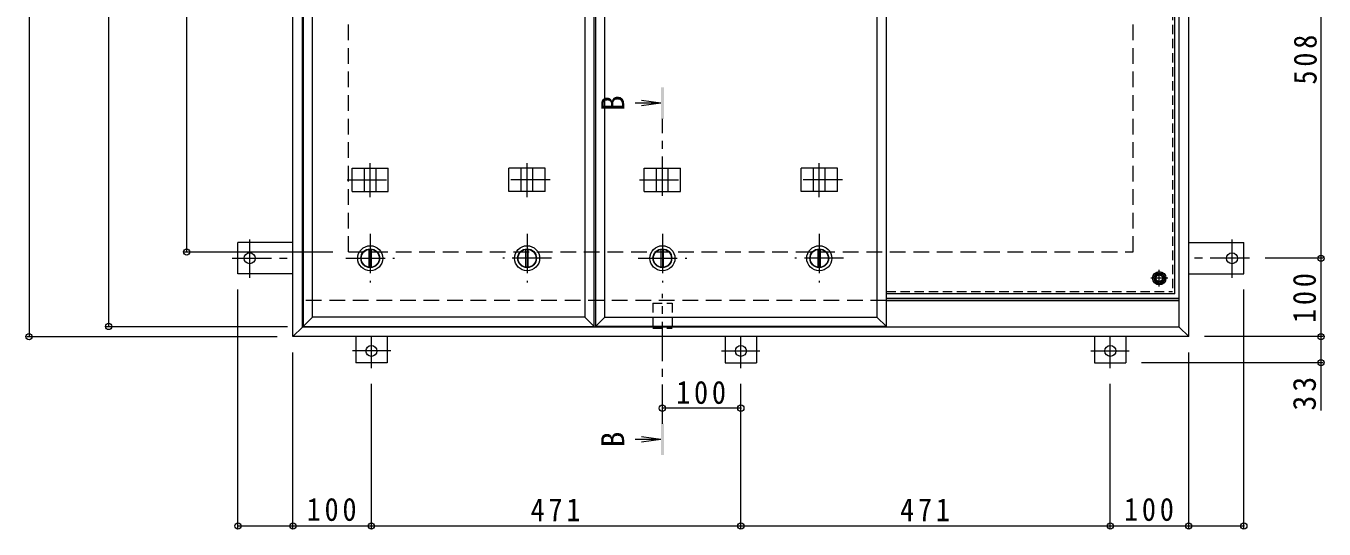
# Model space of a CAD drawing. Units: millimetres at full size, sheet at 1:10. Extents: x -2620 to 2719, y -1962 to 1677.
# Drawn here: x -2207 to -552, y -320 to 322 of the extents above; entities that cross this region are included whole.
import ezdxf
from ezdxf.enums import TextEntityAlignment as Align

# ---------------------------------------------------------------- set-up
doc = ezdxf.new("R2010")
doc.units = ezdxf.units.MM
doc.header["$LTSCALE"] = 10
doc.header["$PDMODE"] = 32
doc.header["$PDSIZE"] = 8
for name, pattern in [('CHAIN1', [8, 5, -1, 1, -1]), ('DASHED1', [1.8, 1.2, -0.6]), ('DASHED2', [3, 2, -1])]:
    doc.linetypes.add(name, pattern=pattern)
for name, color, linetype, lineweight in [('0-1_躯体', 2, 'DASHED2', 9), ('0-2_仕上', 3, 'Continuous', 9), ('0-3_建具', 4, 'Continuous', 9), ('0-5_寸法', 7, 'DASHED1', 9), ('0-6_ハッチ', 6, 'Continuous', 5), ('0-7', 5, 'Continuous', 5), ('0-A', 3, 'CHAIN1', 9), ('0-B', 2, 'Continuous', 9), ('0-C', 2, 'Continuous', 9), ('0-E', 3, 'Continuous', 9), ('0-F', 7, 'Continuous', 9)]:
    doc.layers.add(name, color=color, linetype=linetype, lineweight=lineweight)
doc.styles.add('ＭＳ ゴシック', font='')
doc.styles.get('ＭＳ ゴシック').set_extended_font_data('MS Gothic')

msp = doc.modelspace()

# ---------------------------------------------------------------- linework, layer by layer
at = {"layer": '0-1_躯体'}
for p, q in [((-1795.53, 33.44), (-1795.53, 1033.44)), ((-795.53, 33.44), (-795.53, 1033.44)), ((-1795.53, 33.44), (-795.53, 33.44)), ((-1110.03, -28.56), (-1854.53, -28.56))]:
    msp.add_line(p, q, dxfattribs=at)
at = {"layer": '0-1_躯体', "linetype": 'Continuous'}
msp.add_line((-736.53, -28.56), (-1110.03, -28.56), dxfattribs=at)
at = {"layer": '0-2_仕上'}
for p, q in [((-1853.53, 1128.44), (-1853.53, -61.56)), ((-1482.53, -61.56), (-1482.53, 1128.44)), ((-1481.03, 1128.44), (-1481.03, -61.56)), ((-1110.03, -61.56), (-1110.03, 1128.44)), ((-1494.53, 1116.44), (-1494.53, -49.56)), ((-1469.03, -49.56), (-1469.03, 1116.44)), ((-1122.03, 1116.44), (-1122.03, -49.56)), ((-1494.53, -49.56), (-1841.53, -49.56)), ((-1494.53, -49.56), (-1482.53, -61.56)), ((-1469.03, -49.56), (-1481.03, -61.56)), ((-1469.03, -49.56), (-1122.03, -49.56)), ((-1122.03, -49.56), (-1110.03, -61.56)), ((-1110.03, -61.56), (-1481.03, -61.56))]:
    msp.add_line(p, q, dxfattribs=at)
at = {"layer": '0-2_仕上', "color": 4}
for p, q in [((-1397.53, 223.2), (-1430.3, 223.2)), ((-1397.53, 223.2), (-1422.32, 226.46)), ((-1397.53, 223.2), (-1422.32, 219.94)), ((-1397.53, -205.65), (-1430.3, -205.65)), ((-1397.53, -205.65), (-1422.32, -202.38)), ((-1397.53, -205.65), (-1422.32, -208.91))]:
    msp.add_line(p, q, dxfattribs=at)
at = {"layer": '0-2_仕上', "color": 4, "linetype": 'CHAIN1'}
for p, q in [((-1395.53, 105.09), (-1395.53, 203.2)), ((-1395.53, -185.65), (-1395.53, -20.01))]:
    msp.add_line(p, q, dxfattribs=at)
at = {"layer": '0-2_仕上'}
for points in [[(-1841.53, -49.56), (-1841.53, 1116.44), (-1853.53, 1128.44)], [(-1841.53, -49.56), (-1853.53, -61.56), (-1482.53, -61.56)]]:
    msp.add_lwpolyline(points, dxfattribs=at)
at = {"layer": '0-2_仕上', "color": 4}
for points in [[(-1393.53, 243.2), (-1397.53, 243.2), (-1393.53, 203.2), (-1397.53, 203.2)], [(-1397.53, -225.65), (-1393.53, -225.65), (-1397.53, -185.65), (-1393.53, -185.65)]]:
    msp.add_solid(points, dxfattribs=at)
at = {"layer": '0-3_建具', "color": 2}
for p, q in [((-1866.53, -74.56), (-1866.53, 1141.44)), ((-1854.53, -62.56), (-1854.53, 1129.44)), ((-736.53, -62.56), (-736.53, 1129.44)), ((-724.53, -74.56), (-724.53, 1141.44)), ((-736.53, -28.56), (-1110.03, -28.56)), ((-1866.53, -74.56), (-1854.53, -62.56)), ((-736.53, -62.56), (-1854.53, -62.56)), ((-724.53, -74.56), (-736.53, -62.56)), ((-724.53, -74.56), (-1866.53, -74.56))]:
    msp.add_line(p, q, dxfattribs=at)
at = {"layer": '0-3_建具'}
for p, q in [((-1791.12, 140.44), (-1744.95, 140.44)), ((-1791.12, 110.44), (-1791.12, 140.44)), ((-1775.53, 110.44), (-1775.53, 140.44)), ((-1760.53, 110.44), (-1760.53, 140.44)), ((-1744.95, 110.44), (-1744.95, 140.44)), ((-1544.95, 140.44), (-1591.12, 140.44)), ((-1591.12, 110.44), (-1591.12, 140.44)), ((-1575.53, 110.44), (-1575.53, 140.44)), ((-1560.53, 110.44), (-1560.53, 140.44)), ((-1544.95, 110.44), (-1544.95, 140.44)), ((-1418.62, 140.44), (-1372.45, 140.44)), ((-1418.62, 110.44), (-1418.62, 140.44)), ((-1403.03, 110.44), (-1403.03, 140.44)), ((-1388.03, 110.44), (-1388.03, 140.44)), ((-1372.45, 110.44), (-1372.45, 140.44)), ((-1172.45, 140.44), (-1218.62, 140.44)), ((-1218.62, 110.44), (-1218.62, 140.44)), ((-1203.03, 110.44), (-1203.03, 140.44)), ((-1188.03, 110.44), (-1188.03, 140.44)), ((-1172.45, 110.44), (-1172.45, 140.44)), ((-1791.12, 110.44), (-1744.95, 110.44)), ((-1544.95, 110.44), (-1591.12, 110.44)), ((-1418.62, 110.44), (-1372.45, 110.44)), ((-1172.45, 110.44), (-1218.62, 110.44))]:
    msp.add_line(p, q, dxfattribs=at)
at = {"layer": '0-3_建具', "linetype": 'CHAIN1'}
for p, q in [((-1768.03, 103.32), (-1768.03, 146.56)), ((-1568.03, 103.32), (-1568.03, 146.56)), ((-1195.53, 103.32), (-1195.53, 146.56)), ((-1797.44, 125.44), (-1738.62, 125.44)), ((-1538.62, 125.44), (-1597.44, 125.44)), ((-1424.94, 125.44), (-1366.12, 125.44)), ((-1166.12, 125.44), (-1224.94, 125.44))]:
    msp.add_line(p, q, dxfattribs=at)
at = {"layer": '0-5_寸法'}
for points in [[(-1407.83, -31.76), (-1383.23, -31.76), (-1383.23, -63.76)], [(-1407.83, -31.76), (-1407.83, -63.76), (-1383.23, -63.76)]]:
    msp.add_lwpolyline(points, dxfattribs=at)
at = {"layer": '0-6_ハッチ'}
for p, q in [((-1110.03, -25.56), (-736.53, -25.56)), ((-1110.03, -28.56), (-736.53, -28.56))]:
    msp.add_line(p, q, dxfattribs=at)
at = {"layer": '0-7'}
for radius in [5, 4.19]:
    msp.add_circle((-762.03, -0.06), radius, dxfattribs=at)
at = {"layer": '0-A', "linetype": 'DASHED1'}
for p in [(-745.23, 557.19), (-1110.03, -16.86)]:
    msp.add_line(p, (-745.23, -16.86), dxfattribs=at)
at = {"layer": '0-A', "linetype": 'Continuous'}
for q in [(-742.03, 555.95), (-1110.03, -20.06)]:
    msp.add_line((-742.03, -20.06), q, dxfattribs=at)
at = {"layer": '0-A'}
for p, q in [((-762.03, -10.74), (-762.03, 10.62)), ((-751.35, -0.06), (-772.71, -0.06))]:
    msp.add_line(p, q, dxfattribs=at)
at = {"layer": '0-B'}
for p, q in [((-769.53, -0.06), (-765.78, 6.44)), ((-765.78, 6.44), (-758.29, 6.44)), ((-754.53, -0.06), (-758.29, 6.44)), ((-754.53, -0.06), (-758.29, -6.56))]:
    msp.add_line(p, q, dxfattribs=at)
msp.add_lwpolyline([(-769.53, -0.06), (-765.78, -6.56), (-758.29, -6.56)], dxfattribs=at)
for radius in [8.5, 6.5]:
    msp.add_circle((-762.03, -0.06), radius, dxfattribs=at)
at = {"layer": '0-C', "linetype": 'CHAIN1'}
for p, q in [((-1768.03, 56.44), (-1768.03, -5.56)), ((-1568.03, 56.44), (-1568.03, -5.56)), ((-1395.53, 56.44), (-1395.53, -5.56)), ((-1195.53, 56.44), (-1195.53, -5.56)), ((-1799.03, 25.44), (-1737.03, 25.44)), ((-1537.03, 25.44), (-1599.03, 25.44)), ((-1426.53, 25.44), (-1364.53, 25.44)), ((-1164.53, 25.44), (-1226.53, 25.44))]:
    msp.add_line(p, q, dxfattribs=at)
at = {"layer": '0-C'}
for p, q in [((-1769.53, 14.04), (-1769.53, 36.84)), ((-1766.53, 14.04), (-1766.53, 36.84)), ((-1569.53, 14.04), (-1569.53, 36.84)), ((-1566.53, 14.04), (-1566.53, 36.84)), ((-1397.03, 14.04), (-1397.03, 36.84)), ((-1394.03, 14.04), (-1394.03, 36.84)), ((-1197.03, 14.04), (-1197.03, 36.84)), ((-1194.03, 14.04), (-1194.03, 36.84))]:
    msp.add_line(p, q, dxfattribs=at)
for centre, radius in [((-1768.03, 25.44), 16), ((-1768.03, 25.44), 12), ((-1768.03, 25.44), 11.5), ((-1568.03, 25.44), 16), ((-1568.03, 25.44), 12), ((-1568.03, 25.44), 11.5), ((-1395.53, 25.44), 16), ((-1395.53, 25.44), 12), ((-1395.53, 25.44), 11.5), ((-1195.53, 25.44), 16), ((-1195.53, 25.44), 12), ((-1195.53, 25.44), 11.5)]:
    msp.add_circle(centre, radius, dxfattribs=at)
at = {"layer": '0-E'}
for p, q in [((-1936.73, 5.44), (-1936.73, 45.44)), ((-1866.53, 45.44), (-1936.73, 45.44)), ((-724.53, 45.44), (-654.33, 45.44)), ((-654.33, 5.44), (-654.33, 45.44)), ((-1866.53, 5.44), (-1936.73, 5.44)), ((-724.53, 5.44), (-654.33, 5.44)), ((-1786.53, -74.56), (-1786.53, -107.76)), ((-1746.53, -74.56), (-1746.53, -107.76)), ((-1315.53, -74.56), (-1315.53, -107.76)), ((-1275.53, -74.56), (-1275.53, -107.76)), ((-844.53, -74.56), (-844.53, -107.76)), ((-804.53, -74.56), (-804.53, -107.76)), ((-1746.53, -107.76), (-1786.53, -107.76)), ((-1315.53, -107.76), (-1275.53, -107.76)), ((-844.53, -107.76), (-804.53, -107.76))]:
    msp.add_line(p, q, dxfattribs=at)
at = {"layer": '0-E', "linetype": 'CHAIN1'}
for p, q in [((-1921.73, 0.6), (-1921.73, 49.49)), ((-669.33, 0.6), (-669.33, 49.49)), ((-1943.89, 25.44), (-1866.53, 25.44)), ((-647.17, 25.44), (-724.53, 25.44)), ((-1766.53, -114.92), (-1766.53, -74.76)), ((-1295.53, -114.92), (-1295.53, -74.76)), ((-824.53, -114.92), (-824.53, -74.76)), ((-1741.69, -92.76), (-1790.58, -92.76)), ((-1320.37, -92.76), (-1271.49, -92.76)), ((-849.37, -92.76), (-800.49, -92.76))]:
    msp.add_line(p, q, dxfattribs=at)
at = {"layer": '0-E'}
for centre in [(-1921.73, 25.44), (-669.33, 25.44), (-1766.53, -92.76), (-1295.53, -92.76), (-824.53, -92.76)]:
    msp.add_circle(centre, 7, dxfattribs=at)
at = {"layer": '0-F'}
for p, q in [((-2202.94, 1141.44), (-2202.94, -74.56)), ((-2101.49, -61.56), (-2101.49, 1128.44)), ((-2002.04, 33.44), (-2002.04, 1033.44)), ((-556.01, 533.44), (-556.01, 25.44)), ((-2005.04, 33.44), (-1815.53, 33.44)), ((-553.01, 25.44), (-627.17, 25.44)), ((-556.01, 25.44), (-556.01, -74.56)), ((-1936.73, -318.9), (-1936.73, -14.56)), ((-654.33, -318.9), (-654.33, -14.56)), ((-2104.49, -61.56), (-1873.53, -61.56)), ((-2205.94, -74.56), (-1886.53, -74.56)), ((-553.01, -74.56), (-704.53, -74.56)), ((-556.01, -74.56), (-556.01, -107.76)), ((-1866.53, -318.9), (-1866.53, -94.56)), ((-724.53, -318.9), (-724.53, -94.56)), ((-553.01, -107.76), (-784.53, -107.76)), ((-556.01, -107.76), (-556.01, -168.77)), ((-1766.53, -318.9), (-1766.53, -134.92)), ((-1295.53, -318.9), (-1295.53, -134.92)), ((-824.53, -318.9), (-824.53, -134.92)), ((-1295.53, -165.68), (-1395.53, -165.68)), ((-1936.73, -315.9), (-1866.53, -315.9)), ((-1866.53, -315.9), (-1766.53, -315.9)), ((-1766.53, -315.9), (-1295.53, -315.9)), ((-1295.53, -315.9), (-824.53, -315.9)), ((-824.53, -315.9), (-724.53, -315.9)), ((-724.53, -315.9), (-654.33, -315.9))]:
    msp.add_line(p, q, dxfattribs=at)
for p in [(-2002.04, 33.44), (-556.01, 25.44), (-2101.49, -61.56), (-2202.94, -74.56), (-556.01, -74.56), (-556.01, -107.76), (-1395.53, -165.68), (-1295.53, -165.68), (-1936.73, -315.9), (-1866.53, -315.9), (-1766.53, -315.9), (-1295.53, -315.9), (-824.53, -315.9), (-724.53, -315.9), (-654.33, -315.9)]:
    msp.add_point(p, dxfattribs=at)

# ---------------------------------------------------------------- texts
at = {"layer": '0-5_寸法', "color": 2, "style": 'ＭＳ ゴシック'}
for p in [(-1435.4, 213.2), (-1435.4, -215.65)]:
    msp.add_text('B', height=29.33, rotation=90, dxfattribs=at).set_placement(p, align=Align.BOTTOM_LEFT)
at = {"layer": '0-F', "color": 2, "char_height": 29.33, "attachment_point": 7, "rotation": 90, "style": 'ＭＳ ゴシック'}
for s, insert in [('\\T1.27;\\W0.9;508', (-561.01, 246.94)), ('\\T1.27;\\W0.9;100', (-562.01, -57.06)), ('\\T1.27;\\W0.95;33', (-562.01, -168.77))]:
    msp.add_mtext(s, dxfattribs=dict(at, insert=insert))
at = {"layer": '0-F', "color": 2, "char_height": 29.33, "attachment_point": 7, "style": 'ＭＳ ゴシック'}
for s, insert in [('\\T1.27;\\W0.9;100', (-1378.03, -160.68)), ('\\T1.27;\\W0.9;100', (-1849.03, -309.9)), ('\\T1.27;\\W0.9;100', (-807.03, -309.9)), ('\\T1.27;\\W0.9;471', (-1563.53, -309.9)), ('\\T1.27;\\W0.9;471', (-1092.53, -309.9))]:
    msp.add_mtext(s, dxfattribs=dict(at, insert=insert))

doc.saveas('drawing.dxf')
